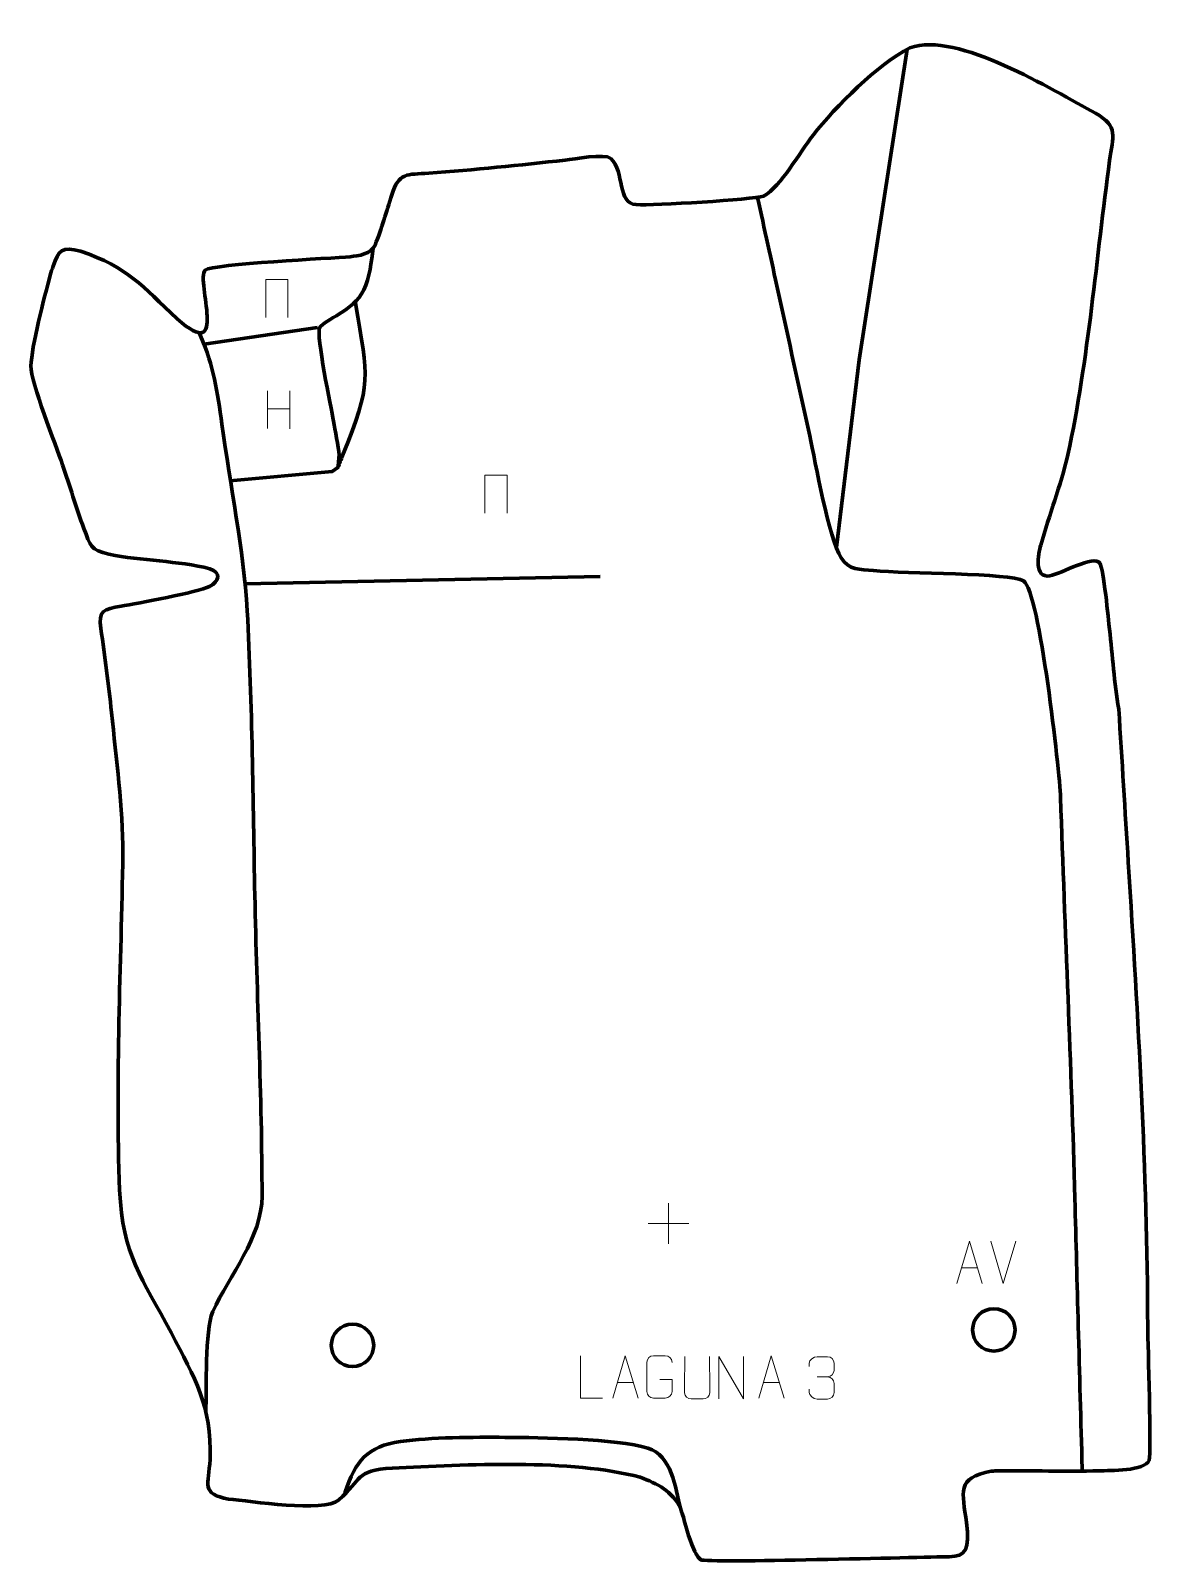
# Model space of a CAD drawing. Header units: millimetres. Extents: x -628 to 32, y -30 to 873.
import ezdxf

# ---------------------------------------------------------------- set-up
doc = ezdxf.new("R2010")
doc.units = ezdxf.units.MM
doc.header["$MEASUREMENT"] = 0
doc.layers.add('layer 2', color=7, linetype='Continuous')
doc.layers.add('layer 3', color=7, linetype='Continuous')

msp = doc.modelspace()

# ---------------------------------------------------------------- linework, layer by layer
at = {"layer": 'layer 2', "color": 142, "lineweight": 200}
for centre in [(-60.4645, 107.3368), (-438.3562, 98.2087)]:
    msp.add_ellipse(centre, major_axis=(0, 12.5), ratio=1, dxfattribs=at)
at = {"layer": 'layer 2', "color": 140, "lineweight": 158}
for points, knots in [([(-111.4954, 862.2542), (-111.4954, 862.2542), (-139.8388, 679.1018), (-139.8388, 679.1018), (-139.8388, 679.1018), (-139.8388, 679.1018), (-153.1956, 568.7634), (-153.1956, 568.7634)], [0, 0, 0, 0, 0.33333333, 0.33333333, 0.33333333, 0.33333333, 1, 1, 1, 1]), ([(-199.6981, 774.9597), (-195.6404, 756.4197), (-191.5826, 737.8796), (-187.5249, 719.3396), (-187.5249, 719.3396), (-181.3315, 691.0416), (-175.138, 662.7437), (-168.9446, 634.4457), (-168.9446, 634.4457), (-165.5479, 618.8012), (-157.6999, 573.9804), (-150.445, 562.4962), (-150.445, 562.4962), (-145.7727, 555.1002), (-139.5444, 555.6686), (-131.3593, 554.903), (-131.3593, 554.903), (-112.4294, 553.1327), (-50.6719, 553.5663), (-42.9724, 548.8411), (-42.9724, 548.8411), (-33.3916, 542.9612), (-21.7428, 435.9036), (-21.1302, 421.3807), (-21.1302, 421.3807), (-18.5403, 342.4767), (-14.8405, 263.616), (-12.6901, 184.6971), (-12.6901, 184.6971), (-12.0154, 159.6534), (-11.3812, 134.6086), (-10.693, 109.5652), (-10.693, 109.5652), (-9.9224, 81.5735), (-9.1517, 53.5817), (-8.3811, 25.5899), (-8.3811, 25.5899), (-8.3811, 25.5899), (-8.3398, 24.0903), (-8.3398, 24.0903)], [0, 0, 0, 0, 0.09090909, 0.09090909, 0.09090909, 0.09090909, 0.18181818, 0.18181818, 0.18181818, 0.18181818, 0.27272727, 0.27272727, 0.27272727, 0.27272727, 0.36363636, 0.36363636, 0.36363636, 0.36363636, 0.45454545, 0.45454545, 0.45454545, 0.45454545, 0.54545455, 0.54545455, 0.54545455, 0.54545455, 0.63636364, 0.63636364, 0.63636364, 0.63636364, 0.72727273, 0.72727273, 0.72727273, 0.72727273, 0.81818182, 0.81818182, 0.81818182, 0.81818182, 1, 1, 1, 1]), ([(-510.5423, 607.8504), (-510.5423, 607.8504), (-450.3935, 613.2869), (-450.3935, 613.2869), (-450.3935, 613.2869), (-450.3935, 613.2869), (-446.9539, 615.6682), (-446.9539, 615.6682), (-446.9539, 615.6682), (-446.9539, 615.6682), (-446.4247, 621.8859), (-446.2924, 623.0765), (-446.2924, 623.0765), (-446.5712, 627.9648), (-448.6593, 637.9574), (-449.5262, 643.0869), (-449.5262, 643.0869), (-450.9082, 650.8416), (-460.0134, 694.0459), (-457.705, 697.9765), (-457.705, 697.9765), (-454.4303, 703.5524), (-438.1887, 707.3506), (-431.6574, 720.488), (-431.6574, 720.488), (-428.0937, 727.6561), (-427.4054, 737.085), (-426.1249, 744.9767)], [0, 0, 0, 0, 0.125, 0.125, 0.125, 0.125, 0.25, 0.25, 0.25, 0.25, 0.375, 0.375, 0.375, 0.375, 0.5, 0.5, 0.5, 0.5, 0.625, 0.625, 0.625, 0.625, 0.75, 0.75, 0.75, 0.75, 1, 1, 1, 1]), ([(-436.5026, 712.5058), (-429.1359, 667.2724), (-426.6786, 666.3077), (-444.1946, 622.6947), (-444.1946, 622.6947), (-445.1334, 620.3573), (-446.0506, 618.0188), (-446.9539, 615.6682)], [0, 0, 0, 0, 0.33333333, 0.33333333, 0.33333333, 0.33333333, 1, 1, 1, 1]), ([(-524.7574, 58.8841), (-524.4123, 72.9665), (-525.3733, 106.395), (-520.7363, 118.0841), (-520.7363, 118.0841), (-510.8408, 139.4873), (-491.6871, 161.9766), (-491.6429, 186.2543), (-491.6429, 186.2543), (-491.7252, 245.1551), (-494.7525, 304.5073), (-495.9073, 363.5096), (-495.9073, 363.5096), (-496.9926, 419.2098), (-497.4602, 475.6674), (-500.3478, 531.2597), (-500.3478, 531.2597), (-502.6997, 567.6028), (-510.2604, 605.0496), (-515.3206, 641.3101), (-515.3206, 641.3101), (-518.0241, 660.6828), (-520.0426, 675.1906), (-527.9239, 693.2935), (-527.9239, 693.2935), (-527.9239, 693.2935), (-528.7288, 695.1425), (-528.7288, 695.1425)], [0, 0, 0, 0, 0.125, 0.125, 0.125, 0.125, 0.25, 0.25, 0.25, 0.25, 0.375, 0.375, 0.375, 0.375, 0.5, 0.5, 0.5, 0.5, 0.625, 0.625, 0.625, 0.625, 0.75, 0.75, 0.75, 0.75, 1, 1, 1, 1]), ([(-245.1109, 2.2078), (-248.1066, 14.3208), (-250.3013, 33.4806), (-264.2826, 37.6722), (-264.2826, 37.6722), (-283.11, 43.3166), (-327.3719, 43.7919), (-348.512, 43.9693), (-348.512, 43.9693), (-366.6339, 44.1184), (-392.4055, 44.0659), (-410.0169, 41.5159), (-410.0169, 41.5159), (-429.628, 38.6764), (-436.691, 30.063), (-442.7202, 11.616), (-442.7202, 11.616), (-442.7202, 11.616), (-443.1356, 10.1845), (-443.1356, 10.1845)], [0, 0, 0, 0, 0.16666667, 0.16666667, 0.16666667, 0.16666667, 0.33333333, 0.33333333, 0.33333333, 0.33333333, 0.5, 0.5, 0.5, 0.5, 0.66666667, 0.66666667, 0.66666667, 0.66666667, 1, 1, 1, 1])]:
    msp.add_open_spline(points, degree=3, knots=knots, dxfattribs=at)
for points in [[(-525.8517, 688.4996), (-525.8517, 688.4996), (-458.9923, 698.2183), (-458.9923, 698.2183)], [(-501.7138, 547.1751), (-501.7138, 547.1751), (-292.4371, 551.3745), (-292.4371, 551.3745)]]:
    msp.add_open_spline(points, degree=3, dxfattribs=at)
at = {"layer": 'layer 3', "color": 242, "lineweight": 158}
msp.add_open_spline([(13.1561, 473.3254), (15.0329, 443.2366), (16.9096, 413.1479), (18.7864, 383.0591), (18.7864, 383.0591), (24.6657, 289.5326), (29.8161, 202.7524), (30.2395, 109.0643), (30.2395, 109.0643), (30.4047, 98.7491), (32.3546, 34.4522), (31.0352, 30.607), (31.0352, 30.607), (28.7438, 23.929), (7.8934, 24.4681), (1.5626, 24.2783), (1.5626, 24.2783), (-18.3352, 23.682), (-38.2622, 24.5524), (-58.1826, 24.1945), (-58.1826, 24.1945), (-59.2552, 24.1733), (-60.2977, 24.1358), (-61.3682, 24.0746), (-61.3682, 24.0746), (-61.3682, 24.0746), (-62.0256, 24.0296), (-62.0256, 24.0296), (-62.0256, 24.0296), (-82.6516, 20.0586), (-78.9066, 11.8703), (-76.574, -6.2891), (-76.574, -6.2891), (-74.6901, -21.9544), (-76.7579, -26.3066), (-86.8501, -26.3864), (-86.8501, -26.3864), (-102.5076, -26.5103), (-230.2136, -30.2906), (-233.0844, -28.1482), (-233.0844, -28.1482), (-235.3507, -26.4568), (-236.6961, -23.1113), (-238.3826, -19.1079), (-238.3826, -19.1079), (-241.366, -12.0256), (-242.5614, -4.8383), (-245.1109, 2.2078), (-245.1109, 2.2078), (-249.914, 12.2582), (-258.7487, 16.7872), (-268.7857, 20.4314), (-268.7857, 20.4314), (-309.2899, 31.3818), (-372.2743, 27.9301), (-414.8583, 25.8786), (-414.8583, 25.8786), (-437.3349, 24.4915), (-432.4097, 19.2372), (-446.5289, 7.0504), (-446.5289, 7.0504), (-455.4534, -0.6526), (-498.6008, 6.5737), (-511.4321, 7.5786), (-511.4321, 7.5786), (-527.7654, 10.6198), (-523.1681, 16.1705), (-522.2961, 30.9237), (-522.2961, 30.9237), (-521.3407, 63.2434), (-531.113, 78.1076), (-545.2149, 105.787), (-545.2149, 105.787), (-562.2681, 137.6495), (-573.905, 151.6541), (-575.5796, 189.6325), (-575.5796, 189.6325), (-578.2028, 256.3931), (-574.6685, 321.6667), (-573.6768, 388.2487), (-573.6768, 388.2487), (-573.6227, 415.0136), (-577.592, 444.4481), (-580.3398, 471.2733), (-580.3398, 471.2733), (-582.0743, 488.0275), (-584.2729, 504.1043), (-586.6177, 520.7559), (-586.6177, 520.7559), (-588.1535, 531.6627), (-584.9195, 532.1127), (-574.7499, 533.9318), (-574.7499, 533.9318), (-565.0597, 535.7156), (-529.4244, 542.133), (-522.6013, 545.5909), (-522.6013, 545.5909), (-516.9091, 548.4756), (-515.4504, 553.6695), (-522.3744, 556.0019), (-522.3744, 556.0019), (-541.1881, 560.9051), (-562.8335, 560.5234), (-581.8679, 564.6188), (-581.8679, 564.6188), (-592.6976, 566.949), (-592.8285, 569.7406), (-596.6289, 579.8203), (-596.6289, 579.8203), (-601.3258, 592.278), (-604.9472, 604.7969), (-609.1538, 617.3638), (-609.1538, 617.3638), (-613.2939, 628.917), (-627.9922, 665.7997), (-627.8081, 675.5471), (-627.8081, 675.5471), (-627.597, 686.7305), (-619.8516, 716.6183), (-616.459, 729.0762), (-616.459, 729.0762), (-615.9262, 730.8884), (-615.3632, 732.6598), (-614.7749, 734.454), (-614.7749, 734.454), (-611.6737, 743.7262), (-609.4872, 746.3366), (-598.6271, 743.1619), (-598.6271, 743.1619), (-570.5304, 733.7832), (-562.2761, 722.6699), (-541.7416, 703.4022), (-541.7416, 703.4022), (-510.6807, 675.7615), (-530.9337, 725.4291), (-525.1721, 732.1002), (-525.1721, 732.1002), (-520.8472, 735.7099), (-450.2711, 738.9834), (-439.8002, 739.992), (-439.8002, 739.992), (-434.8404, 740.4698), (-427.2323, 741.5528), (-425.0566, 746.7595), (-425.0566, 746.7595), (-420.9982, 756.871), (-418.4175, 766.2124), (-415.1984, 776.5035), (-415.1984, 776.5035), (-411.0517, 789.7603), (-406.3349, 788.3156), (-393.4632, 789.1968), (-393.4632, 789.1968), (-366.8863, 791.0898), (-339.5842, 794.0367), (-313.0557, 796.8913), (-313.0557, 796.8913), (-307.8328, 797.5133), (-289.8743, 800.889), (-286.1438, 797.9413), (-286.1438, 797.9413), (-277.6996, 789.7154), (-282.6931, 771.4944), (-271.1638, 770.6882), (-271.1638, 770.6882), (-261.0239, 769.9792), (-202.5365, 773.7331), (-196.1384, 775.5922), (-196.1384, 775.5922), (-185.586, 781.7429), (-175.1028, 801.2696), (-166.9282, 811.6266), (-166.9282, 811.6266), (-153.4112, 828.7524), (-129.1938, 853.1802), (-109.8611, 863.1225), (-109.8611, 863.1225), (-82.1828, 873.2295), (-25.8295, 838.2558), (-0.6352, 824.5497), (-0.6352, 824.5497), (13.3783, 816.9261), (9.7516, 810.6733), (7.7697, 796.6772), (7.7697, 796.6772), (-0.0433, 739.585), (-4.6547, 679.3646), (-16.8228, 623.2434), (-16.8228, 623.2434), (-21.209, 604.6052), (-27.6922, 588.0446), (-32.7829, 569.9853), (-32.7829, 569.9853), (-34.2534, 564.7691), (-37.0727, 550.2143), (-27.4067, 551.8657), (-27.4067, 551.8657), (-20.5426, 553.0383), (-1.6697, 564.513), (2.0578, 559.2664), (2.0578, 559.2664), (4.1262, 556.3549), (7.1608, 525.5395), (7.7273, 520.4823), (7.7273, 520.4823), (9.4947, 504.7051), (10.4284, 489.0028), (13.1561, 473.3254)], degree=3, knots=[0, 0, 0, 0, 0.01886792, 0.01886792, 0.01886792, 0.01886792, 0.03773585, 0.03773585, 0.03773585, 0.03773585, 0.05660377, 0.05660377, 0.05660377, 0.05660377, 0.0754717, 0.0754717, 0.0754717, 0.0754717, 0.09433962, 0.09433962, 0.09433962, 0.09433962, 0.11320755, 0.11320755, 0.11320755, 0.11320755, 0.13207547, 0.13207547, 0.13207547, 0.13207547, 0.1509434, 0.1509434, 0.1509434, 0.1509434, 0.16981132, 0.16981132, 0.16981132, 0.16981132, 0.18867925, 0.18867925, 0.18867925, 0.18867925, 0.20754717, 0.20754717, 0.20754717, 0.20754717, 0.22641509, 0.22641509, 0.22641509, 0.22641509, 0.24528302, 0.24528302, 0.24528302, 0.24528302, 0.26415094, 0.26415094, 0.26415094, 0.26415094, 0.28301887, 0.28301887, 0.28301887, 0.28301887, 0.30188679, 0.30188679, 0.30188679, 0.30188679, 0.32075472, 0.32075472, 0.32075472, 0.32075472, 0.33962264, 0.33962264, 0.33962264, 0.33962264, 0.35849057, 0.35849057, 0.35849057, 0.35849057, 0.37735849, 0.37735849, 0.37735849, 0.37735849, 0.39622642, 0.39622642, 0.39622642, 0.39622642, 0.41509434, 0.41509434, 0.41509434, 0.41509434, 0.43396226, 0.43396226, 0.43396226, 0.43396226, 0.45283019, 0.45283019, 0.45283019, 0.45283019, 0.47169811, 0.47169811, 0.47169811, 0.47169811, 0.49056604, 0.49056604, 0.49056604, 0.49056604, 0.50943396, 0.50943396, 0.50943396, 0.50943396, 0.52830189, 0.52830189, 0.52830189, 0.52830189, 0.54716981, 0.54716981, 0.54716981, 0.54716981, 0.56603774, 0.56603774, 0.56603774, 0.56603774, 0.58490566, 0.58490566, 0.58490566, 0.58490566, 0.60377358, 0.60377358, 0.60377358, 0.60377358, 0.62264151, 0.62264151, 0.62264151, 0.62264151, 0.64150943, 0.64150943, 0.64150943, 0.64150943, 0.66037736, 0.66037736, 0.66037736, 0.66037736, 0.67924528, 0.67924528, 0.67924528, 0.67924528, 0.69811321, 0.69811321, 0.69811321, 0.69811321, 0.71698113, 0.71698113, 0.71698113, 0.71698113, 0.73584906, 0.73584906, 0.73584906, 0.73584906, 0.75471698, 0.75471698, 0.75471698, 0.75471698, 0.77358491, 0.77358491, 0.77358491, 0.77358491, 0.79245283, 0.79245283, 0.79245283, 0.79245283, 0.81132075, 0.81132075, 0.81132075, 0.81132075, 0.83018868, 0.83018868, 0.83018868, 0.83018868, 0.8490566, 0.8490566, 0.8490566, 0.8490566, 0.86792453, 0.86792453, 0.86792453, 0.86792453, 0.88679245, 0.88679245, 0.88679245, 0.88679245, 0.90566038, 0.90566038, 0.90566038, 0.90566038, 0.9245283, 0.9245283, 0.9245283, 0.9245283, 0.94339623, 0.94339623, 0.94339623, 0.94339623, 0.96226415, 0.96226415, 0.96226415, 0.96226415, 1, 1, 1, 1], dxfattribs=at)
at = {"layer": 'layer 3', "color": 250, "lineweight": 9}
for points, knots in [([(-489.4907, 704.215), (-489.4907, 704.215), (-489.4907, 726.5653), (-489.4907, 726.5653), (-489.4907, 726.5653), (-489.4907, 726.5653), (-476.3724, 726.5653), (-476.3724, 726.5653), (-476.3724, 726.5653), (-476.3724, 726.5653), (-476.3724, 704.215), (-476.3724, 704.215)], [0, 0, 0, 0, 0.25, 0.25, 0.25, 0.25, 0.5, 0.5, 0.5, 0.5, 1, 1, 1, 1]), ([(-360.374, 588.8566), (-360.374, 588.8566), (-360.374, 611.2069), (-360.374, 611.2069), (-360.374, 611.2069), (-360.374, 611.2069), (-347.2557, 611.2069), (-347.2557, 611.2069), (-347.2557, 611.2069), (-347.2557, 611.2069), (-347.2557, 588.8566), (-347.2557, 588.8566)], [0, 0, 0, 0, 0.25, 0.25, 0.25, 0.25, 0.5, 0.5, 0.5, 0.5, 1, 1, 1, 1]), ([(-82.2384, 134.5955), (-82.2384, 134.5955), (-74.8674, 159.549), (-74.8674, 159.549), (-74.8674, 159.549), (-74.8674, 159.549), (-67.2975, 134.5955), (-67.2975, 134.5955)], [0, 0, 0, 0, 0.33333333, 0.33333333, 0.33333333, 0.33333333, 1, 1, 1, 1]), ([(-291.0361, 67.1221), (-291.0361, 67.1221), (-303.9852, 67.1221), (-303.9852, 67.1221), (-303.9852, 67.1221), (-303.9852, 67.1221), (-303.9852, 92.0757), (-303.9852, 92.0757)], [0, 0, 0, 0, 0.33333333, 0.33333333, 0.33333333, 0.33333333, 1, 1, 1, 1]), ([(-284.9811, 67.1222), (-284.9811, 67.1222), (-277.6101, 92.0757), (-277.6101, 92.0757), (-277.6101, 92.0757), (-277.6101, 92.0757), (-270.0402, 67.1222), (-270.0402, 67.1222)], [0, 0, 0, 0, 0.33333333, 0.33333333, 0.33333333, 0.33333333, 1, 1, 1, 1]), ([(-257.2557, 78.1079), (-257.2557, 78.1079), (-250.0876, 78.1079), (-250.0876, 78.1079), (-250.0876, 78.1079), (-250.0876, 78.1079), (-250.0876, 70.9398), (-250.0876, 70.9398), (-250.0876, 70.9398), (-250.2273, 68.6164), (-251.9045, 67.1368), (-254.0523, 67.126), (-254.0523, 67.126), (-256.3841, 67.1264), (-258.7161, 67.1264), (-261.0476, 67.126), (-261.0476, 67.126), (-262.9725, 67.0206), (-264.9447, 68.9051), (-264.9335, 70.9224), (-264.9335, 70.9224), (-264.9331, 76.6925), (-264.9331, 82.4622), (-264.9335, 88.2315), (-264.9335, 88.2315), (-264.9293, 90.3696), (-263.1825, 92.0888), (-261.0302, 92.0754), (-261.0302, 92.0754), (-258.7045, 92.0754), (-256.3784, 92.0754), (-254.0523, 92.0754), (-254.0523, 92.0754), (-252.1056, 92.1108), (-250.1142, 90.6193), (-250.0876, 88.1816)], [0, 0, 0, 0, 0.1, 0.1, 0.1, 0.1, 0.2, 0.2, 0.2, 0.2, 0.3, 0.3, 0.3, 0.3, 0.4, 0.4, 0.4, 0.4, 0.5, 0.5, 0.5, 0.5, 0.6, 0.6, 0.6, 0.6, 0.7, 0.7, 0.7, 0.7, 0.8, 0.8, 0.8, 0.8, 1, 1, 1, 1]), ([(-227.9285, 91.5889), (-227.9289, 86.0494), (-227.8331, 75.8476), (-227.8327, 70.3072), (-227.8327, 70.3072), (-227.9725, 68.0677), (-229.6497, 66.6415), (-231.7974, 66.631), (-231.7974, 66.631), (-234.1293, 66.6314), (-236.4612, 66.6314), (-238.7927, 66.631), (-238.7927, 66.631), (-240.7177, 66.5295), (-242.6898, 68.346), (-242.6786, 70.2905), (-242.6786, 70.2905), (-242.6783, 75.8524), (-242.5829, 86.0278), (-242.5833, 91.5889)], [0, 0, 0, 0, 0.16666667, 0.16666667, 0.16666667, 0.16666667, 0.33333333, 0.33333333, 0.33333333, 0.33333333, 0.5, 0.5, 0.5, 0.5, 0.66666667, 0.66666667, 0.66666667, 0.66666667, 1, 1, 1, 1]), ([(-222.5831, 66.6312), (-222.5831, 66.6312), (-222.5831, 91.5847), (-222.5831, 91.5847), (-222.5831, 91.5847), (-222.5831, 91.5847), (-207.9283, 66.6312), (-207.9283, 66.6312), (-207.9283, 66.6312), (-207.9283, 66.6312), (-207.9283, 91.5847), (-207.9283, 91.5847)], [0, 0, 0, 0, 0.25, 0.25, 0.25, 0.25, 0.5, 0.5, 0.5, 0.5, 1, 1, 1, 1]), ([(-198.9811, 67.1222), (-198.9811, 67.1222), (-191.6101, 92.0757), (-191.6101, 92.0757), (-191.6101, 92.0757), (-191.6101, 92.0757), (-184.0402, 67.1222), (-184.0402, 67.1222)], [0, 0, 0, 0, 0.33333333, 0.33333333, 0.33333333, 0.33333333, 1, 1, 1, 1]), ([(-169.3185, 85.8441), (-169.3185, 85.8441), (-169.3185, 87.7013), (-169.3185, 87.7013), (-169.3185, 87.7013), (-169.3328, 89.4432), (-166.6683, 91.5613), (-164.6092, 91.5386), (-164.6092, 91.5386), (-162.5451, 91.5386), (-160.4811, 91.5386), (-158.4174, 91.5386), (-158.4174, 91.5386), (-156.2229, 91.5474), (-154.6246, 89.7006), (-154.5802, 87.7885), (-154.5802, 87.7885), (-154.5806, 86.3534), (-154.5806, 84.9183), (-154.5802, 83.4828), (-154.5802, 83.4828), (-154.6288, 81.8293), (-156.2314, 79.5993), (-158.4297, 79.6093), (-158.4297, 79.6093), (-156.226, 79.5981), (-154.618, 77.7949), (-154.564, 75.7354), (-154.564, 75.7354), (-154.5644, 73.9507), (-154.5644, 72.166), (-154.564, 70.3809), (-154.564, 70.3809), (-154.5539, 68.3195), (-156.6088, 66.5564), (-158.4297, 66.5645), (-158.4297, 66.5645), (-160.495, 66.5648), (-162.5602, 66.5648), (-164.6258, 66.5645), (-164.6258, 66.5645), (-166.7944, 66.576), (-169.3254, 68.9762), (-169.344, 70.438), (-169.344, 70.438), (-169.344, 70.438), (-169.344, 72.3466), (-169.344, 72.3466)], [0, 0, 0, 0, 0.07692308, 0.07692308, 0.07692308, 0.07692308, 0.15384615, 0.15384615, 0.15384615, 0.15384615, 0.23076923, 0.23076923, 0.23076923, 0.23076923, 0.30769231, 0.30769231, 0.30769231, 0.30769231, 0.38461538, 0.38461538, 0.38461538, 0.38461538, 0.46153846, 0.46153846, 0.46153846, 0.46153846, 0.53846154, 0.53846154, 0.53846154, 0.53846154, 0.61538462, 0.61538462, 0.61538462, 0.61538462, 0.69230769, 0.69230769, 0.69230769, 0.69230769, 0.76923077, 0.76923077, 0.76923077, 0.76923077, 0.84615385, 0.84615385, 0.84615385, 0.84615385, 1, 1, 1, 1])]:
    msp.add_open_spline(points, degree=3, knots=knots, dxfattribs=at)
for points in [[(-488.431, 660.9486), (-488.431, 660.9486), (-488.431, 638.7559), (-488.431, 638.7559)], [(-488.431, 660.9486), (-488.431, 660.9486), (-488.431, 638.7559), (-488.431, 638.7559)], [(-475.3153, 660.9486), (-475.3153, 660.9486), (-475.3153, 638.5983), (-475.3153, 638.5983)], [(-475.3153, 660.9486), (-475.3153, 660.9486), (-475.3153, 638.5983), (-475.3153, 638.5983)], [(-488.4135, 650.3062), (-488.4135, 650.3062), (-475.3153, 650.3062), (-475.3153, 650.3062)], [(-488.4135, 650.3062), (-488.4135, 650.3062), (-475.3153, 650.3062), (-475.3153, 650.3062)], [(-252.1359, 182.0601), (-252.1359, 182.0601), (-252.1359, 158.0822), (-252.1359, 158.0822)], [(-264.1248, 170.0711), (-264.1248, 170.0711), (-240.1469, 170.0711), (-240.1469, 170.0711)], [(-54.8789, 134.5882), (-54.8789, 134.5882), (-62.2007, 159.5418), (-62.2007, 159.5418)], [(-47.557, 159.5418), (-47.557, 159.5418), (-54.8788, 134.5882), (-54.8788, 134.5882)], [(-79.5158, 143.8449), (-79.5158, 143.8449), (-70.0201, 143.8449), (-70.0201, 143.8449)], [(-282.2585, 76.3716), (-282.2585, 76.3716), (-272.7628, 76.3716), (-272.7628, 76.3716)], [(-196.2585, 76.3716), (-196.2585, 76.3716), (-186.7628, 76.3716), (-186.7628, 76.3716)], [(-164.6088, 79.5989), (-164.6088, 79.5989), (-158.4124, 79.5989), (-158.4124, 79.5989)]]:
    msp.add_open_spline(points, degree=3, dxfattribs=at)

doc.saveas('drawing.dxf')
